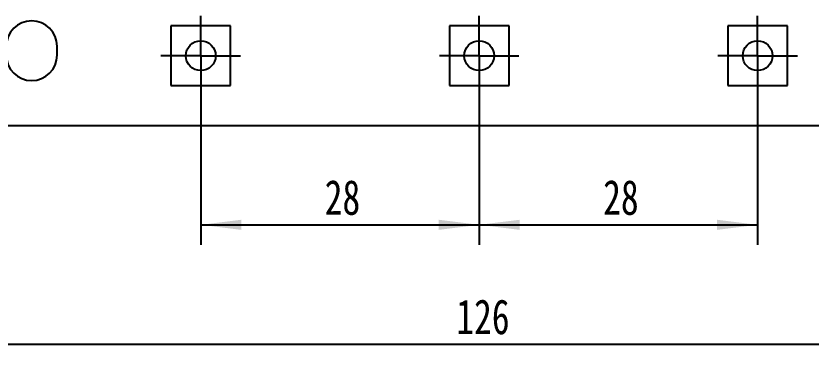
# Model space of a CAD drawing. Header units: millimetres. Extents: x 484 to 921, y 170 to 267.
# Drawn here: x 545.2 to 625.2, y 170.4 to 205.4 of the extents above; entities that cross this region are included whole.
import ezdxf

# ---------------------------------------------------------------- set-up
doc = ezdxf.new("R2010")
doc.units = ezdxf.units.MM
doc.linetypes.add('CENTERX2', pattern=[20.32, 12.7, -2.54, 2.54, -2.54])
doc.layers.add('中心线层', color=1, linetype='CENTERX2', lineweight=25)
doc.layers.add('标注层', color=150, linetype='Continuous', lineweight=25)
doc.styles.add('SLDTEXTSTYLE2', font='hyswlongfangsong.ttf')
doc.dimstyles.new('SLDDIMSTYLE0', dxfattribs={"dimtxt": 3.5, "dimasz": 4.08, "dimexe": 0, "dimexo": 0.0625, "dimgap": 0.875, "dimtad": 2, "dimrnd": 1e-09, "dimzin": 12, "dimdsep": 46, "dimtxsty": 'SLDTEXTSTYLE2', "dimsah": 1, "dimcen": 0.09, "dimadec": 0, "dimazin": 3, "dimtfac": 1, "dimtofl": 0, "dimtmove": 0, "dimatfit": 3, "dimfxl": 0, "dimfrac": 2, "dimtolj": 1, "dimtzin": 12, "dimarcsym": 0})

# ---------------------------------------------------------------- blocks, each defined once
blk = doc.blocks.new('_D_5')
at = {"layer": '标注层'}
for p, q in [((528.808, 197.944), (528.808, 170.444)), ((654.808, 197.944), (654.808, 170.444)), ((528.808, 172.444), (654.808, 172.444))]:
    blk.add_line(p, q, dxfattribs=at)
for points in [[(528.808, 172.444), (532.888, 171.936), (532.888, 172.952)], [(654.808, 172.444), (650.728, 172.952), (650.728, 171.936)]]:
    blk.add_solid(points, dxfattribs=at)
at = {"layer": '标注层', "insert": (589.506, 176.955), "char_height": 3.5, "attachment_point": 1, "style": 'SLDTEXTSTYLE2'}
blk.add_mtext('126', dxfattribs=at)
blk = doc.blocks.new('_D_7')
at = {"layer": '标注层'}
for p, q in [((563.808, 197.444), (563.808, 182.444)), ((591.808, 197.444), (591.808, 182.444)), ((563.808, 184.444), (591.808, 184.444))]:
    blk.add_line(p, q, dxfattribs=at)
for points in [[(563.808, 184.444), (567.888, 183.936), (567.888, 184.952)], [(591.808, 184.444), (587.728, 184.952), (587.728, 183.936)]]:
    blk.add_solid(points, dxfattribs=at)
at = {"layer": '标注层', "insert": (576.274, 188.955), "char_height": 3.5, "attachment_point": 1, "style": 'SLDTEXTSTYLE2'}
blk.add_mtext('28', dxfattribs=at)
blk = doc.blocks.new('_D_8')
at = {"layer": '标注层'}
for p, q in [((591.808, 197.444), (591.808, 182.444)), ((619.808, 197.444), (619.808, 182.444)), ((591.808, 184.444), (619.808, 184.444))]:
    blk.add_line(p, q, dxfattribs=at)
for points in [[(591.808, 184.444), (595.888, 183.936), (595.888, 184.952)], [(619.808, 184.444), (615.728, 184.952), (615.728, 183.936)]]:
    blk.add_solid(points, dxfattribs=at)
at = {"layer": '标注层', "insert": (604.274, 188.955), "char_height": 3.5, "attachment_point": 1, "style": 'SLDTEXTSTYLE2'}
blk.add_mtext('28', dxfattribs=at)
blk = doc.blocks.new('SW_CENTERMARKSYMBOL_1')
at = {"layer": '中心线层', "color": 0}
for p, q in [((0, 2.5), (0, 4)), ((0, 0), (0, 2.5)), ((-2.5, 0), (-4, 0)), ((0, 0), (-2.5, 0)), ((0, 0), (0, -2.5)), ((0, 0), (2.5, 0)), ((2.5, 0), (4, 0)), ((0, -2.5), (0, -4))]:
    blk.add_line(p, q, dxfattribs=at)
blk = doc.blocks.new('SW_CENTERMARKSYMBOL_2')
at = {"layer": '中心线层', "color": 0}
for p, q in [((0, 2.5), (0, 4)), ((0, 0), (0, 2.5)), ((-2.5, 0), (-4, 0)), ((0, 0), (-2.5, 0)), ((0, 0), (0, -2.5)), ((0, 0), (2.5, 0)), ((2.5, 0), (4, 0)), ((0, -2.5), (0, -4))]:
    blk.add_line(p, q, dxfattribs=at)
blk = doc.blocks.new('SW_CENTERMARKSYMBOL_3')
at = {"layer": '中心线层', "color": 0}
for p, q in [((0, 2.5), (0, 4)), ((0, 0), (0, 2.5)), ((-2.5, 0), (-4, 0)), ((0, 0), (-2.5, 0)), ((0, 0), (0, -2.5)), ((0, 0), (2.5, 0)), ((2.5, 0), (4, 0)), ((0, -2.5), (0, -4))]:
    blk.add_line(p, q, dxfattribs=at)

msp = doc.modelspace()

# ---------------------------------------------------------------- linework, layer by layer
at = {"color": 7, "linetype": 'Continuous', "lineweight": 25}
for p, q in [((560.808, 204.444), (560.808, 198.444)), ((566.808, 204.444), (560.808, 204.444)), ((566.808, 198.444), (566.808, 204.444)), ((594.808, 204.444), (588.808, 204.444)), ((588.808, 204.444), (588.808, 198.444)), ((594.808, 198.444), (594.808, 204.444)), ((622.808, 204.444), (616.808, 204.444)), ((616.808, 204.444), (616.808, 198.444)), ((622.808, 198.444), (622.808, 204.444)), ((549.358, 201.494), (549.358, 202.394)), ((560.808, 198.444), (566.808, 198.444)), ((588.808, 198.444), (594.808, 198.444)), ((616.808, 198.444), (622.808, 198.444)), ((516.808, 194.444), (666.808, 194.444))]:
    msp.add_line(p, q, dxfattribs=at)
for centre in [(563.808, 201.444), (591.808, 201.444), (619.808, 201.444)]:
    msp.add_circle(centre, 1.5, dxfattribs=at)
for centre, start, end in [((546.808, 202.394), 0, 180), ((546.808, 201.494), 180, 0)]:
    msp.add_arc(centre, 2.55, start, end, dxfattribs=at)

# ---------------------------------------------------------------- block references
at = {"layer": '中心线层'}
for name, p in [('SW_CENTERMARKSYMBOL_1', (563.808, 201.444)), ('SW_CENTERMARKSYMBOL_2', (591.808, 201.444)), ('SW_CENTERMARKSYMBOL_3', (619.808, 201.444))]:
    msp.add_blockref(name, p, dxfattribs=at)

# ---------------------------------------------------------------- dimensions: what is measured, and where the dimension line sits
at = {"layer": '标注层'}
for base, p1, p2, picture, middle in [((654.808, 172.444), (528.808, 197.944), (654.808, 197.944), '_D_5', (591.808, 172.444)), ((591.808, 184.444), (563.808, 197.444), (591.808, 197.444), '_D_7', (577.808, 184.444)), ((619.808, 184.444), (591.808, 197.444), (619.808, 197.444), '_D_8', (605.808, 184.444))]:
    dim = msp.add_linear_dim(base=base, p1=p1, p2=p2, dimstyle='SLDDIMSTYLE0', dxfattribs=at)
    dim.commit()
    dim.dimension.update_dxf_attribs({"geometry": picture, "text_midpoint": middle, "dimtype": 160})

doc.saveas('drawing.dxf')
